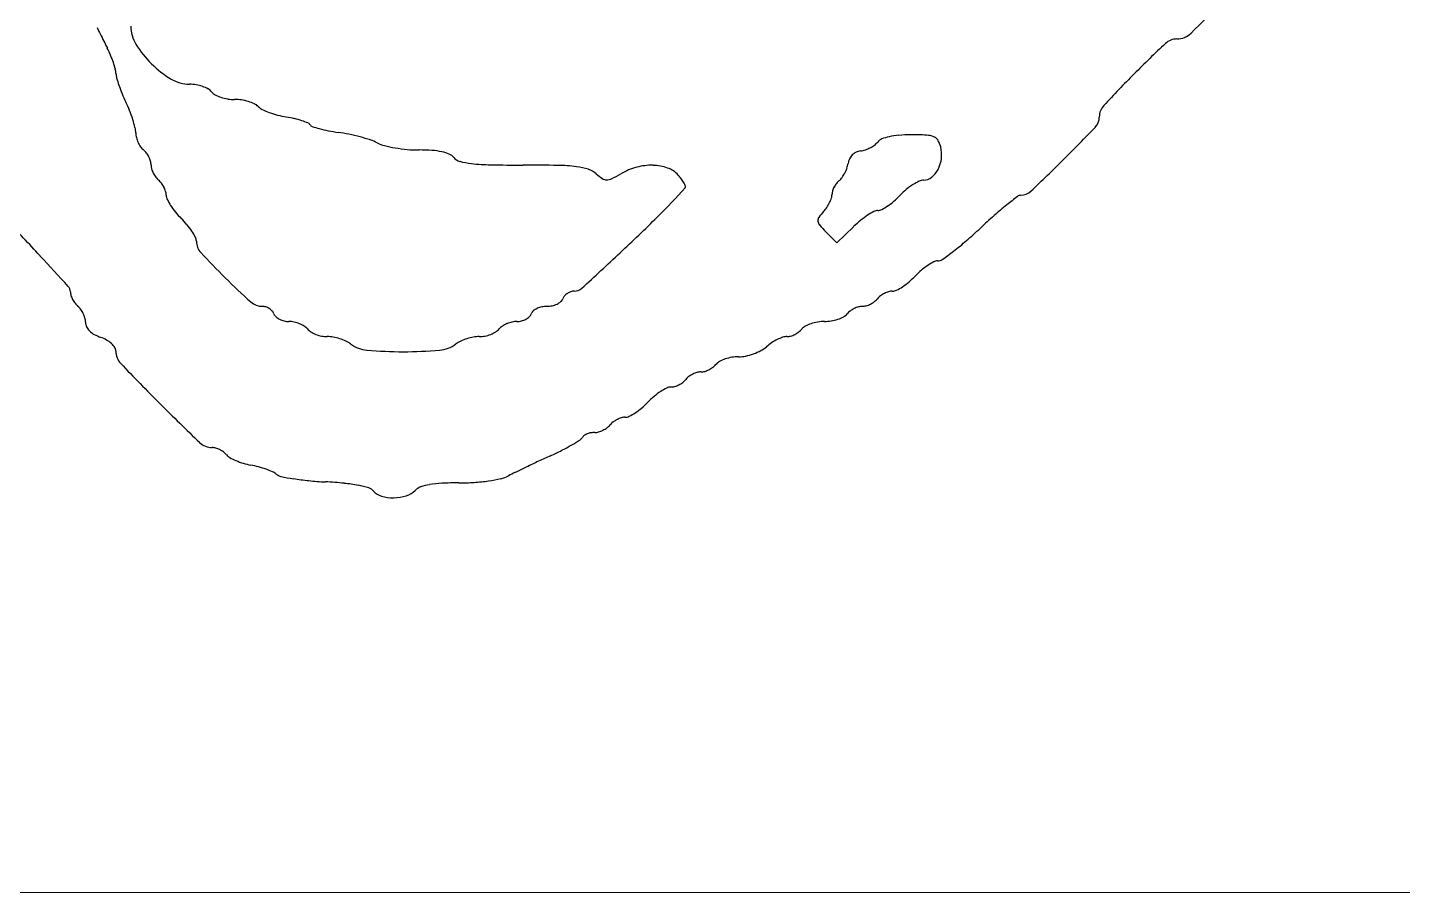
# Model space of a CAD drawing. Header units: millimetres. Extents: x 8533 to 164433, y 5768 to 115327.
# Drawn here: x 71984.51 to 71999.62, y 101117.42 to 101126.93 of the extents above; entities that cross this region are included whole.
import ezdxf

# ---------------------------------------------------------------- set-up
doc = ezdxf.new("R2010")
doc.units = ezdxf.units.MM
doc.header["$LTSCALE"] = 250
doc.layers.add('06_G-ENP_심볼', color=3, linetype='Continuous')

msp = doc.modelspace()

# ---------------------------------------------------------------- linework, layer by layer
at = {"layer": '06_G-ENP_심볼', "linetype": 'Continuous'}
for p, q in [((71993.407, 101124.561, -0.362), (71993.286, 101124.682, -0.362)), ((71993.59, 101124.739, -0.362), (71993.407, 101124.561, -0.362))]:
    msp.add_line(p, q, dxfattribs=at)
at = {"layer": '06_G-ENP_심볼', "color": 7, "linetype": 'Continuous', "lineweight": 20}
msp.add_line((72113.823, 101117.421, -0.362), (71949.228, 101117.421, -0.362), dxfattribs=at)
at = {"layer": '06_G-ENP_심볼', "linetype": 'Continuous'}
for centre, radius, start, end in [((71944.434, 101180.658, -0.362), 75.421, 314.50234, 315.23458), ((72002.056, 101135.065, -0.362), 18.65, 205.8681, 206.1103), ((72004.07, 101136.052, -0.362), 20.892, 206.1103, 206.3532), ((71986.025, 101126.942, -0.362), 0.379, 180, 211.4164), ((71997.144, 101126.618, -0.362), 0.184, 90, 133.2457), ((71997.144, 101127.024, -0.362), 0.222, 270, 314.5023), ((72002.24, 101135.145, -0.362), 18.85, 206.3532, 206.6157), ((71984.276, 101126.144, -0.362), 1.243, 22.6851, 26.6156), ((71986.665, 101127.332, -0.362), 1.128, 211.4164, 225.3477), ((72006.739, 101116.417, -0.362), 14.189, 133.2457, 135.1834), ((71984.254, 101126.134, -0.362), 1.267, 18.8101, 22.685), ((71984.411, 101126.188, -0.362), 1.102, 14.9042, 18.8102), ((71986.671, 101127.338, -0.362), 1.137, 225.3477, 239.2446), ((71985.28, 101126.419, -0.362), 0.202, 1.1646, 14.9042), ((71985.679, 101126.427, -0.362), 0.197, 181.1647, 195.7611), ((71986.878, 101126.766, -0.362), 1.443, 195.7612, 199.1272), ((71986.295, 101126.707, -0.362), 0.403, 239.2446, 269.3905), ((72006.686, 101116.469, -0.362), 14.115, 135.1834, 137.1305), ((71987.073, 101126.833, -0.362), 1.649, 199.1272, 202.5517), ((71987.196, 101126.884, -0.362), 1.783, 202.5517, 205.7821), ((71986.287, 101125.882, -0.362), 0.423, 79.6555, 89.3906), ((71986.278, 101125.835, -0.362), 0.471, 70.6759, 79.6555), ((71986.301, 101125.9, -0.362), 0.402, 61.1566, 70.676), ((71986.43, 101126.134, -0.362), 0.135, 39.6901, 61.1566), ((71986.633, 101126.303, -0.362), 0.13, 219.6901, 242.2726), ((71984.301, 101125.486, -0.362), 1.432, 21.6923, 25.7821), ((71986.766, 101126.555, -0.362), 0.415, 242.2727, 251.7579), ((71986.791, 101126.63, -0.362), 0.494, 251.7579, 260.6613), ((71986.786, 101126.6, -0.362), 0.464, 260.6612, 270.0001), ((71986.786, 101125.625, -0.362), 0.512, 81.4824, 90), ((71986.778, 101125.571, -0.362), 0.567, 73.5934, 81.4824), ((71986.801, 101125.65, -0.362), 0.484, 65.2856, 73.5933), ((71986.942, 101125.957, -0.362), 0.146, 45, 65.2857), ((71987.165, 101126.18, -0.362), 0.169, 225, 243.8003), ((71996.478, 101125.944, -0.362), 0.187, 137.1305, 180), ((71984.216, 101125.452, -0.362), 1.524, 17.7892, 21.6923), ((71984.4, 101125.511, -0.362), 1.33, 13.8348, 17.7892), ((71987.468, 101126.796, -0.362), 0.856, 243.8003, 249.4467), ((71987.521, 101126.938, -0.362), 1.007, 249.4467, 254.9408), ((71987.523, 101126.944, -0.362), 1.013, 254.9408, 260.4106), ((71987.11, 101124.496, -0.362), 1.469, 76.7908, 80.4105), ((71987.216, 101124.948, -0.362), 1.005, 71.98, 76.7908), ((71987.244, 101125.035, -0.362), 0.913, 67.6589, 71.9801), ((71996.132, 101125.944, -0.362), 0.159, 316.24, 0), ((71985.431, 101125.765, -0.362), 0.269, 0.9138, 13.8349), ((71985.913, 101125.773, -0.362), 0.213, 180.9137, 194.5916), ((71987.572, 101125.834, -0.362), 0.0497, 31.7175, 67.6589), ((71987.654, 101125.885, -0.362), 0.0468, 211.7174, 251.2872), ((71988.064, 101127.095, -0.362), 1.325, 251.2872, 254.8102), ((71988.068, 101127.109, -0.362), 1.339, 254.8102, 259.0888), ((71988.208, 101127.833, -0.362), 2.077, 259.0889, 262.1689), ((71987.684, 101124.026, -0.362), 1.766, 78.2565, 82.169), ((71987.598, 101123.614, -0.362), 2.187, 74.9226, 78.2565), ((71994.146, 101124.978, -0.362), 0.768, 94.391, 102.3922), ((71994.218, 101124.034, -0.362), 1.714, 90, 94.391), ((71994.218, 101121.989, -0.362), 3.76, 87.3554, 90), ((71994.38, 101125.499, -0.362), 0.246, 68.018, 87.3554), ((71980.953, 101140.48, -0.362), 21.176, 314.8878, 316.24), ((71986.025, 101125.802, -0.362), 0.329, 194.5916, 204.4581), ((71986.016, 101125.798, -0.362), 0.319, 204.4581, 214.4523), ((71985.895, 101125.715, -0.362), 0.172, 214.4524, 230.3099), ((71987.657, 101123.832, -0.362), 1.961, 71.533, 74.9226), ((71988.113, 101125.198, -0.362), 0.521, 62.4469, 71.5329), ((71988.52, 101125.977, -0.362), 0.357, 242.4469, 255.8278), ((71988.798, 101127.078, -0.362), 1.493, 255.8279, 260.4533), ((71988.833, 101127.286, -0.362), 1.704, 260.4533, 264.9765), ((71988.815, 101127.089, -0.362), 1.507, 264.9765, 269.9373), ((71993.583, 101125.972, -0.362), 0.411, 289.2669, 297.4253), ((71993.593, 101125.953, -0.362), 0.39, 297.4253, 305.7355), ((71993.713, 101125.786, -0.362), 0.184, 305.7355, 320.3098), ((71993.947, 101125.592, -0.362), 0.12, 112.3795, 140.3099), ((71994.083, 101125.261, -0.362), 0.478, 102.3922, 112.3794), ((71994.437, 101125.639, -0.362), 0.0953, 31.2665, 68.0181), ((71994.292, 101125.551, -0.362), 0.264, 14.0893, 31.2664), ((71994.221, 101125.533, -0.362), 0.337, 352.787, 14.0893), ((71985.661, 101125.433, -0.362), 0.194, 36.6196, 50.3098), ((71985.582, 101125.374, -0.362), 0.293, 26.5651, 36.6196), ((71985.592, 101125.379, -0.362), 0.282, 16.3499, 26.565), ((71985.718, 101125.416, -0.362), 0.15, 0.0001, 16.3499), ((71988.811, 101123.541, -0.362), 2.041, 85.9469, 89.9372), ((71988.902, 101124.815, -0.362), 0.764, 77.6385, 85.9469), ((71988.971, 101125.13, -0.362), 0.442, 66.6866, 77.6385), ((71989.094, 101125.415, -0.362), 0.131, 39.6901, 66.6866), ((71989.294, 101125.581, -0.362), 0.129, 219.6902, 255.2578), ((71989.487, 101126.317, -0.362), 0.889, 255.2579, 263.7937), ((71993.706, 101125.409, -0.362), 0.178, 154.6003, 171.8962), ((71993.681, 101125.421, -0.362), 0.15, 135, 154.6002), ((71993.681, 101125.421, -0.362), 0.15, 115.3998, 135), ((71993.693, 101125.396, -0.362), 0.178, 98.1038, 115.3997), ((71993.63, 101125.839, -0.362), 0.27, 278.1038, 289.267), ((71994.196, 101125.536, -0.362), 0.363, 332.6239, 352.787), ((71981.176, 101140.257, -0.362), 20.86, 313.5166, 314.8878), ((71986.018, 101125.416, -0.362), 0.15, 180.0001, 196.3499), ((71986.145, 101125.453, -0.362), 0.282, 196.3499, 206.565), ((71986.155, 101125.458, -0.362), 0.293, 206.5651, 216.6196), ((71989.646, 101127.779, -0.362), 2.36, 263.7937, 268.8798), ((71989.959, 101143.803, -0.362), 18.387, 268.8798, 270), ((71989.959, 101105.459, -0.362), 19.957, 88.9139, 90), ((71990.298, 101123.331, -0.362), 2.082, 83.1971, 88.9138), ((71990.462, 101124.701, -0.362), 0.702, 72.3618, 83.1971), ((71990.603, 101125.146, -0.362), 0.235, 47.8553, 72.3618), ((71991.194, 101125.799, -0.362), 0.645, 227.8553, 235.4861), ((71990.095, 101126.954, -0.362), 1.884, 296.2814, 299.8525), ((71991.394, 101124.692, -0.362), 0.725, 105.0175, 119.8524), ((71991.37, 101124.782, -0.362), 0.632, 88.5774, 105.0175), ((71991.373, 101124.905, -0.362), 0.508, 70.1423, 88.5773), ((71991.447, 101125.11, -0.362), 0.291, 42.1447, 70.1423), ((71991.158, 101124.849, -0.362), 0.679, 37.2694, 42.1448), ((71993.148, 101125.509, -0.362), 0.39, 324.2645, 332.5747), ((71993.13, 101125.518, -0.362), 0.411, 332.5747, 340.7331), ((71993.262, 101125.472, -0.362), 0.27, 340.733, 351.8962), ((71994.267, 101125.499, -0.362), 0.283, 309.5188, 332.6239), ((71986.075, 101125.399, -0.362), 0.194, 216.6196, 230.3098), ((71985.825, 101125.097, -0.362), 0.198, 36.9204, 50.3099), ((71985.75, 101125.041, -0.362), 0.292, 26.9069, 36.9204), ((71985.762, 101125.047, -0.362), 0.278, 16.6951, 26.9069), ((71990.875, 101125.336, -0.362), 0.0832, 235.4861, 270), ((71990.875, 101125.375, -0.362), 0.122, 270, 296.2815), ((71986.152, 101130.177, -0.362), 7.505, 314.7162, 318.1321), ((71991.399, 101125.032, -0.362), 0.377, 29.69, 37.2693), ((71991.493, 101125.085, -0.362), 0.269, 21.6163, 29.6901), ((71991.728, 101125.179, -0.362), 0.0158, 318.1322, 21.6166), ((71993.605, 101125.055, -0.362), 0.259, 152.31, 162.4943), ((71993.622, 101125.046, -0.362), 0.277, 142.4066, 152.3099), ((71993.56, 101125.094, -0.362), 0.199, 129.6902, 142.4066), ((71993.315, 101125.388, -0.362), 0.184, 309.6902, 324.2645), ((71994.701, 101124.509, -0.362), 0.831, 129.7875, 136.227), ((71994.648, 101124.573, -0.362), 0.748, 122.8178, 129.7876), ((71994.573, 101124.689, -0.362), 0.609, 115.5057, 122.8179), ((71994.359, 101125.137, -0.362), 0.113, 90, 115.5056), ((71994.359, 101125.388, -0.362), 0.138, 270, 309.5188), ((71985.891, 101125.086, -0.362), 0.144, 0, 16.6951), ((71986.143, 101125.086, -0.362), 0.109, 180, 205.7152), ((71986.615, 101125.313, -0.362), 0.632, 205.7151, 212.7122), ((71992.91, 101125.209, -0.362), 0.464, 326.2263, 333.6974), ((71992.964, 101125.182, -0.362), 0.403, 333.6975, 341.5089), ((71993.226, 101125.095, -0.362), 0.127, 341.5089, 0), ((71993.478, 101125.095, -0.362), 0.125, 162.4943, 180), ((71993.514, 101125.624, -0.362), 0.797, 304.3508, 310.703), ((71993.408, 101125.748, -0.362), 0.96, 310.7031, 316.227), ((71999.138, 101120.221, -0.362), 6.129, 127.6946, 129.0972), ((71995.429, 101125.022, -0.362), 0.0623, 90.7194, 127.6947), ((71995.426, 101125.249, -0.362), 0.165, 270.7193, 313.5167), ((71986.734, 101125.389, -0.362), 0.774, 212.7122, 219.4221), ((71986.812, 101125.454, -0.362), 0.875, 219.4221, 225.5405), ((71978.161, 101138.247, -0.362), 18.861, 312.9999, 314.7162), ((71993.256, 101124.807, -0.362), 0.059, 144.8732, 186.8741), ((71993.762, 101124.45, -0.362), 0.678, 137.8553, 144.8732), ((71992.964, 101125.173, -0.362), 0.399, 317.8553, 326.2264), ((71994.286, 101124.051, -0.362), 0.978, 123.6206, 129.2986), ((71994.196, 101124.185, -0.362), 0.816, 117.9425, 123.6207), ((71993.858, 101124.824, -0.362), 0.0935, 90, 117.9425), ((71993.858, 101125.008, -0.362), 0.0913, 269.9999, 297.8225), ((71993.597, 101125.504, -0.362), 0.651, 297.8226, 304.3507), ((71999.895, 101119.482, -0.362), 7.183, 131.5007, 133.1343), ((71997.978, 101121.649, -0.362), 4.289, 129.0971, 131.5007), ((71967.932, 101108.901, -0.362), 22.809, 42.8741, 44.2125), ((71985.535, 101124.152, -0.362), 0.949, 39.9131, 45.5405), ((71985.638, 101124.238, -0.362), 0.815, 33.605, 39.9131), ((71985.759, 101124.319, -0.362), 0.669, 27.1035, 33.6051), ((71993.276, 101124.809, -0.362), 0.0792, 186.8741, 220.8813), ((71994.303, 101125.699, -0.362), 1.438, 220.8813, 225), ((71994.44, 101123.863, -0.362), 1.221, 129.2986, 134.1051), ((71991.585, 101128.351, -0.362), 4.971, 310.7575, 313.1343), ((71986.264, 101124.577, -0.362), 0.102, 0.996, 27.1036), ((71986.555, 101124.582, -0.362), 0.189, 180.996, 222.5145), ((71992.745, 101127.006, -0.362), 3.195, 307.4475, 310.7576), ((71940.678, 101083.598, -0.362), 59.997, 42.43608, 42.87405), ((71992.124, 101129.689, -0.362), 7.745, 222.5146, 225.3767), ((71948.27, 101170.301, -0.362), 62.69, 312.47354, 312.99997), ((71994.513, 101124.454, -0.362), 0.091, 270.4671, 304.9688), ((71992.553, 101127.257, -0.362), 3.511, 304.9688, 307.4476), ((71994.948, 101123.545, -0.362), 0.942, 130.5825, 136.2271), ((71994.852, 101123.656, -0.362), 0.795, 124.1761, 130.5826), ((71994.771, 101123.776, -0.362), 0.65, 117.5688, 124.1761), ((71994.514, 101124.267, -0.362), 0.0961, 90.4672, 117.5687), ((71984.893, 101124.023, -0.362), 0.0883, 0.0217, 42.4361), ((71992.141, 101129.706, -0.362), 7.769, 225.3767, 228.2306), ((71993.787, 101124.597, -0.362), 0.62, 296.241, 303.3139), ((71993.709, 101124.715, -0.362), 0.762, 303.3139, 310.0903), ((71993.64, 101124.798, -0.362), 0.869, 310.0903, 316.227), ((71985.114, 101124.023, -0.362), 0.133, 180.0215, 197.3983), ((71985.246, 101124.064, -0.362), 0.271, 197.3983, 207.5834), ((71985.262, 101124.073, -0.362), 0.289, 207.5834, 217.4994), ((71990.321, 101123.975, -0.362), 0.0784, 310.1706, 339.0064), ((71990.493, 101123.909, -0.362), 0.106, 138.8301, 159.0064), ((71990.53, 101123.877, -0.362), 0.154, 123.6111, 138.8301), ((71990.532, 101123.874, -0.362), 0.158, 108.577, 123.6111), ((71990.52, 101123.911, -0.362), 0.119, 90, 108.5769), ((71990.52, 101124.151, -0.362), 0.121, 270, 312.4735), ((71993.703, 101124.071, -0.362), 0.194, 306.6196, 320.3098), ((71994.006, 101123.819, -0.362), 0.2, 127.0604, 140.3098), ((71994.061, 101123.746, -0.362), 0.291, 117.0676, 127.0603), ((71994.054, 101123.76, -0.362), 0.276, 106.8591, 117.0675), ((71994.015, 101123.889, -0.362), 0.141, 90, 106.8592), ((71994.015, 101124.135, -0.362), 0.105, 270, 296.2411), ((71985.196, 101124.022, -0.362), 0.206, 217.4994, 230.3098), ((71984.949, 101123.724, -0.362), 0.181, 35.459, 50.3099), ((71984.852, 101123.655, -0.362), 0.3, 25.2917, 35.4589), ((71984.853, 101123.656, -0.362), 0.299, 15.1087, 25.2917), ((71987.09, 101124.051, -0.362), 0.187, 228.2305, 270), ((71987.09, 101123.736, -0.362), 0.127, 72.0122, 89.9999), ((71987.079, 101123.702, -0.362), 0.163, 57.0751, 72.0122), ((71987.083, 101123.708, -0.362), 0.156, 41.8126, 57.0751), ((71987.123, 101123.744, -0.362), 0.103, 20.9936, 41.8127), ((71987.295, 101123.81, -0.362), 0.0816, 200.9936, 228.4487), ((71989.967, 101123.811, -0.362), 0.0849, 312.8404, 339.0064), ((71990.12, 101123.752, -0.362), 0.0784, 130.1706, 159.0064), ((71990.195, 101123.664, -0.362), 0.195, 115.5457, 130.1706), ((71990.217, 101123.618, -0.362), 0.246, 102.4429, 115.5456), ((71990.22, 101123.6, -0.362), 0.263, 90, 102.4429), ((71990.22, 101124.127, -0.362), 0.263, 270, 282.4429), ((71990.224, 101124.11, -0.362), 0.246, 282.4429, 295.5456), ((71990.246, 101124.064, -0.362), 0.195, 295.5457, 310.1706), ((71993.419, 101123.864, -0.362), 0.131, 297.9718, 320.3099), ((71993.669, 101123.657, -0.362), 0.194, 126.6196, 140.3098), ((71993.728, 101123.577, -0.362), 0.293, 116.5651, 126.6196), ((71993.723, 101123.587, -0.362), 0.282, 106.3499, 116.565), ((71993.686, 101123.713, -0.362), 0.15, 90.0001, 106.3499), ((71993.686, 101124.014, -0.362), 0.15, 270.0001, 286.3499), ((71993.649, 101124.14, -0.362), 0.282, 286.3499, 296.565), ((71993.644, 101124.15, -0.362), 0.293, 296.5651, 306.6196), ((71984.971, 101123.688, -0.362), 0.177, 360, 15.1087), ((71985.263, 101123.688, -0.362), 0.115, 180, 205.3478), ((71985.303, 101123.707, -0.362), 0.159, 205.3479, 225.2361), ((71987.364, 101123.887, -0.362), 0.185, 228.4487, 243.3164), ((71987.383, 101123.925, -0.362), 0.228, 243.3164, 256.7864), ((71987.384, 101123.931, -0.362), 0.234, 256.7864, 270), ((71987.384, 101123.437, -0.362), 0.26, 77.5356, 90), ((71987.364, 101123.343, -0.362), 0.356, 67.6805, 77.5355), ((71987.374, 101123.368, -0.362), 0.329, 57.5139, 67.6805), ((71987.467, 101123.515, -0.362), 0.156, 39.6902, 57.5139), ((71989.818, 101123.511, -0.362), 0.162, 123.3121, 140.3099), ((71989.905, 101123.379, -0.362), 0.32, 113.1073, 123.312), ((71989.912, 101123.362, -0.362), 0.338, 103.1327, 113.1074), ((71989.889, 101123.463, -0.362), 0.234, 90, 103.1327), ((71989.889, 101123.906, -0.362), 0.209, 270, 283.9902), ((71989.888, 101123.91, -0.362), 0.213, 283.9903, 297.7903), ((71989.904, 101123.879, -0.362), 0.178, 297.7903, 312.8404), ((71993.121, 101123.531, -0.362), 0.131, 117.9718, 140.3099), ((71993.251, 101123.285, -0.362), 0.409, 108.4349, 117.9719), ((71993.275, 101123.212, -0.362), 0.485, 99.475, 108.435), ((71993.27, 101123.247, -0.362), 0.45, 90, 99.475), ((71993.27, 101124.148, -0.362), 0.45, 270, 279.475), ((71993.264, 101124.182, -0.362), 0.485, 279.475, 288.435), ((71993.288, 101124.11, -0.362), 0.409, 288.4349, 297.9719), ((71985.355, 101123.759, -0.362), 0.233, 225.2361, 241.2822), ((71985.469, 101123.967, -0.362), 0.47, 241.2823, 250.7813), ((71985.176, 101123.128, -0.362), 0.418, 60.8303, 70.7814), ((71985.241, 101123.245, -0.362), 0.284, 47.5574, 60.8303), ((71987.699, 101123.707, -0.362), 0.145, 219.6901, 239.0937), ((71987.805, 101123.884, -0.362), 0.352, 239.0936, 249.1156), ((71987.82, 101123.924, -0.362), 0.395, 249.1156, 258.6967), ((71987.805, 101123.848, -0.362), 0.317, 258.6969, 270), ((71987.805, 101123.174, -0.362), 0.357, 79.5391, 90), ((71987.762, 101122.94, -0.362), 0.595, 72.3972, 79.5392), ((71987.767, 101122.956, -0.362), 0.578, 65.186, 72.3972), ((71987.891, 101123.224, -0.362), 0.283, 52.8975, 65.186), ((71989.39, 101123.224, -0.362), 0.283, 114.814, 127.1025), ((71989.514, 101122.956, -0.362), 0.578, 107.6028, 114.814), ((71989.519, 101122.94, -0.362), 0.595, 100.4608, 107.6028), ((71989.476, 101123.174, -0.362), 0.357, 90, 100.4609), ((71989.476, 101123.848, -0.362), 0.317, 270, 281.3031), ((71989.46, 101123.924, -0.362), 0.395, 281.3033, 290.8844), ((71989.476, 101123.884, -0.362), 0.352, 290.8844, 300.9064), ((71989.582, 101123.707, -0.362), 0.145, 300.9063, 320.3099), ((71993.012, 101122.971, -0.362), 0.589, 116.391, 123.3975), ((71992.975, 101123.046, -0.362), 0.505, 109.0635, 116.391), ((71992.856, 101123.391, -0.362), 0.14, 90, 109.0636), ((71992.856, 101123.677, -0.362), 0.146, 270, 286.587), ((71992.818, 101123.804, -0.362), 0.279, 286.5871, 296.8005), ((71992.812, 101123.816, -0.362), 0.292, 296.8005, 306.8273), ((71992.869, 101123.74, -0.362), 0.197, 306.8272, 320.3099), ((71985.299, 101123.307, -0.362), 0.199, 31.6764, 47.5573), ((71985.401, 101123.371, -0.362), 0.0791, 0, 31.6764), ((71985.675, 101123.371, -0.362), 0.195, 180, 223.6607), ((71988.27, 101123.725, -0.362), 0.345, 232.8975, 265.331), ((71988.64, 101128.264, -0.362), 4.899, 265.331, 269.9999), ((71988.64, 101128.264, -0.362), 4.899, 270.0001, 274.669), ((71989.011, 101123.725, -0.362), 0.345, 274.669, 307.1025), ((71992.275, 101123.934, -0.362), 0.63, 281.7749, 289.8814), ((71992.279, 101123.924, -0.362), 0.619, 289.8813, 298.0419), ((71992.412, 101123.674, -0.362), 0.336, 298.0419, 310.9349), ((71992.982, 101123.016, -0.362), 0.534, 123.3975, 130.9349), ((72004.696, 101141.522, -0.362), 26.487, 223.6607, 224.9925), ((71991.869, 101123.429, -0.362), 0.293, 296.5651, 306.6196), ((71991.928, 101123.35, -0.362), 0.194, 306.6196, 320.3098), ((71992.179, 101123.142, -0.362), 0.131, 118.1197, 140.3098), ((71992.308, 101122.9, -0.362), 0.406, 108.5525, 118.1197), ((71992.332, 101122.83, -0.362), 0.48, 99.5586, 108.5524), ((71992.326, 101122.867, -0.362), 0.443, 90, 99.5585), ((71992.326, 101123.692, -0.362), 0.383, 270, 281.7749), ((71991.536, 101123.26, -0.362), 0.291, 297.0676, 307.0603), ((71991.591, 101123.187, -0.362), 0.2, 307.0604, 320.3098), ((71991.894, 101122.936, -0.362), 0.194, 126.6196, 140.3098), ((71991.953, 101122.856, -0.362), 0.293, 116.5651, 126.6196), ((71991.948, 101122.866, -0.362), 0.282, 106.3499, 116.565), ((71991.911, 101122.993, -0.362), 0.15, 90.0001, 106.3499), ((71991.911, 101123.293, -0.362), 0.15, 270.0001, 286.3499), ((71991.874, 101123.419, -0.362), 0.282, 286.3499, 296.565), ((71991.957, 101122.209, -0.362), 0.869, 130.0903, 136.227), ((71991.888, 101122.291, -0.362), 0.762, 123.3139, 130.0903), ((71991.81, 101122.409, -0.362), 0.62, 116.241, 123.3139), ((71991.582, 101122.871, -0.362), 0.105, 90, 116.2411), ((71991.582, 101123.118, -0.362), 0.141, 270, 286.8592), ((71991.543, 101123.247, -0.362), 0.276, 286.8591, 297.0675), ((72004.699, 101141.526, -0.362), 26.492, 224.9924, 226.3239), ((71990.771, 101123.329, -0.362), 0.762, 303.3139, 310.0903), ((71990.702, 101123.412, -0.362), 0.869, 310.0903, 316.227), ((71991.067, 101122.433, -0.362), 0.2, 127.0604, 140.3098), ((71991.122, 101122.36, -0.362), 0.291, 117.0676, 127.0603), ((71991.115, 101122.374, -0.362), 0.276, 106.8591, 117.0675), ((71991.076, 101122.503, -0.362), 0.141, 90, 106.8592), ((71991.076, 101122.749, -0.362), 0.105, 270, 296.2411), ((71990.849, 101123.211, -0.362), 0.62, 296.241, 303.3139), ((71990.533, 101122.469, -0.362), 0.0892, 302.1177, 328.2825), ((71990.668, 101122.386, -0.362), 0.0699, 124.0012, 148.2824), ((71990.733, 101122.29, -0.362), 0.185, 112.2723, 124.0013), ((71990.746, 101122.257, -0.362), 0.221, 101.3882, 112.2724), ((71990.744, 101122.269, -0.362), 0.208, 90, 101.3881), ((71990.744, 101122.637, -0.362), 0.16, 270, 285.8773), ((71990.709, 101122.76, -0.362), 0.288, 285.8774, 296.0886), ((71990.705, 101122.767, -0.362), 0.295, 296.0885, 306.1928), ((71990.768, 101122.681, -0.362), 0.189, 306.1928, 320.3098), ((71986.539, 101122.506, -0.362), 0.195, 226.3239, 270), ((71986.539, 101122.168, -0.362), 0.143, 73.8193, 89.9999), ((71986.505, 101122.052, -0.362), 0.264, 63.6044, 73.8192), ((71986.501, 101122.044, -0.362), 0.273, 53.5312, 63.6044), ((71986.557, 101122.12, -0.362), 0.179, 39.6902, 53.5311), ((71988.763, 101125.473, -0.362), 3.579, 294.7019, 296.8958), ((71989.278, 101124.459, -0.362), 2.442, 296.8958, 299.8178), ((71989.215, 101124.569, -0.362), 2.568, 299.8177, 302.1178), ((71986.804, 101122.324, -0.362), 0.141, 219.6902, 240.2178), ((71987.059, 101122.771, -0.362), 0.656, 240.2179, 246.7886), ((71987.108, 101122.885, -0.362), 0.78, 246.7885, 253.1062), ((71987.109, 101122.886, -0.362), 0.781, 253.1061, 259.4153), ((71986.763, 101121.037, -0.362), 1.1, 74.9136, 79.4153), ((71998.345, 101104.679, -0.362), 19.317, 115.1783, 115.6199), ((71997.554, 101106.363, -0.362), 17.456, 114.7018, 115.1783), ((71986.759, 101121.021, -0.362), 1.116, 70.4611, 74.9136), ((71986.81, 101121.165, -0.362), 0.963, 65.9426, 70.4611), ((71987.128, 101121.879, -0.362), 0.182, 50.4241, 65.9426), ((71987.321, 101122.111, -0.362), 0.12, 230.4241, 258.2364), ((71987.876, 101124.778, -0.362), 2.844, 258.2364, 261.0362), ((71987.877, 101124.782, -0.362), 2.847, 261.0362, 264.4219), ((71989.341, 101123.629, -0.362), 1.7, 278.0222, 282.5993), ((71989.637, 101122.306, -0.362), 0.345, 282.5993, 297.5417), ((71991.346, 101119.027, -0.362), 3.353, 116.06, 117.5417), ((71997.449, 101106.547, -0.362), 17.245, 115.6198, 116.0601), ((71987.999, 101126.034, -0.362), 4.106, 264.4219, 266.9955), ((71987.536, 101117.215, -0.362), 4.726, 84.503, 86.9955), ((71987.823, 101120.196, -0.362), 1.73, 79.2275, 84.503), ((71987.94, 101120.812, -0.362), 1.104, 73.1072, 79.2274), ((71988.229, 101121.763, -0.362), 0.109, 39.6901, 73.1073), ((71988.447, 101121.944, -0.362), 0.173, 219.6902, 254.4679), ((71988.604, 101122.007, -0.362), 0.236, 286.8742, 315), ((71988.885, 101121.726, -0.362), 0.162, 109.5059, 135), ((71989.03, 101121.318, -0.362), 0.594, 99.8188, 109.5061), ((71989.12, 101120.799, -0.362), 1.121, 92.8176, 99.8188), ((71989.252, 101118.118, -0.362), 3.805, 90, 92.8177), ((71989.252, 101124.538, -0.362), 2.615, 270.0001, 273.6871), ((71989.284, 101124.031, -0.362), 2.107, 273.6871, 278.0222), ((71988.528, 101122.234, -0.362), 0.475, 254.4679, 270.8634), ((71988.527, 101122.261, -0.362), 0.501, 270.8635, 286.8742)]:
    msp.add_arc(centre, radius, start, end, dxfattribs=at)

doc.saveas('drawing.dxf')
